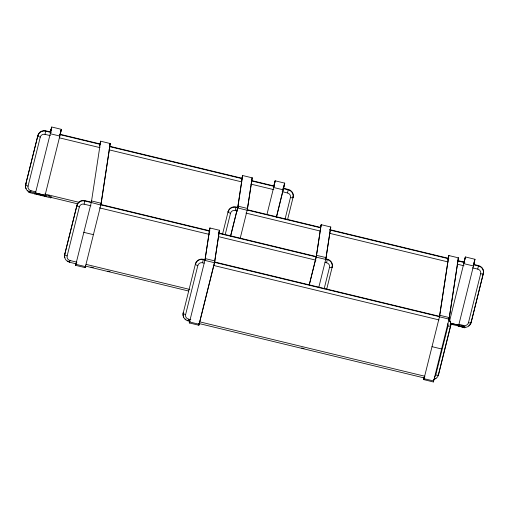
<?xml version="1.0" encoding="UTF-8"?>
<svg xmlns="http://www.w3.org/2000/svg" width="509" height="509" viewBox="0 0 509 509"><rect width="100%" height="100%" fill="white"/><g stroke="black" fill="none" stroke-linecap="round" stroke-linejoin="round"><path stroke-width="0.76" d="M60.164 134.783L61.354 129.356L56.569 128.16L51.753 127.027L50.595 132.467M465.417 256.969L463.915 263.668L473.491 265.984L474.992 259.285L465.385 256.956L463.858 262.459M44.34 195.023L29.096 191.524L28.867 192.44L50.868 197.855L51.434 196.919L45.403 195.233L45.129 196.468M59.89 135.788L45.04 195.469L35.509 192.886M69.606 261.887L69.555 262.332L70.057 260.513A3.938 3.786 8.6 0 1 67.143 255.912A2.628 0.725 14 0 1 64.7 254.576L76.974 205.216A2.628 0.725 14 0 1 77.209 204.987M75.854 263.713L75.618 265.335L85.194 267.651L85.436 266.646M109.95 144.499L110.23 143.474L100.82 205.07L91.289 202.487L75.618 265.291L75.866 264.33M83.845 232.346L93.414 234.662M91.378 202.124L100.661 141.165L100.337 142.456L100.432 142.132M85.429 266.029L85.188 267.6L101.176 203.549L110.237 143.525L100.661 141.209L99.42 146.032M183.469 312.615A2.628 0.725 14 0 0 183.234 312.844L183.176 313.2A6.566 6.312 8.6 0 0 188.031 320.867L188.534 319.137A3.938 3.786 8.6 0 1 185.62 314.537A2.628 0.725 14 0 1 183.176 313.2L195.45 263.84A2.628 0.725 14 0 1 195.685 263.611M204.109 263.153L202.582 262.784A3.938 3.786 8.6 0 0 197.836 265.533A2.628 0.725 14 0 1 195.392 264.196L195.45 263.84A6.566 6.312 8.6 0 1 203.358 259.259L205.642 259.813M188.082 320.511L188.031 320.867L190.315 321.421M204.955 260.137L189.284 322.986L189.634 320.581M205 259.946L209.937 227.93L209.04 231.531M189.284 322.935L198.854 325.251L199.089 323.679M214.569 262.262L219.506 230.24L218.654 233.574M237.55 211.07L235.266 210.516A3.938 3.786 8.6 0 0 230.52 213.265A2.628 0.725 14 0 1 228.077 211.929L228.127 211.566A6.566 6.312 8.6 0 1 236.036 206.985L238.327 207.538M230.717 235.654L237.977 206.431L242.64 175.478L241.552 179.849M247.279 209.81L252.216 177.787L247.323 209.632M282.177 191.67L287.515 192.962A3.938 3.786 8.6 0 1 290.429 197.562A2.628 0.725 14 0 0 293.089 197.46L293.139 197.104A2.628 0.725 14 0 0 292.987 196.779M316.274 256.663L321.211 224.692L320.352 227.975M326.053 257.783L330.557 227.905L330.462 228.248M325.849 258.979L330.786 227.008L321.211 224.692M325.073 262.396L326.593 262.765A3.938 3.786 8.6 0 1 329.508 267.365A2.628 0.725 14 0 0 332.167 267.263L332.224 266.901A2.628 0.725 14 0 0 332.072 266.582M424.15 377.252L423.8 379.663L424.118 378.372M424.258 377.118L424.022 378.709L433.649 380.955L449.04 319.124L439.464 316.808L423.793 379.612L433.369 381.973L433.649 380.955M432.02 346.674L441.596 348.983M439.509 316.623L448.836 255.486L448.174 258.05M433.719 379.568L433.369 381.928L433.833 379.434M448.83 319.455A6.566 6.312 8.6 0 1 450.7 325.525L438.427 374.891A6.566 6.312 8.6 0 1 433.916 379.421M449.123 318.761L458.405 257.802L458.125 258.82M450.573 323.438L458.717 325.13M451.75 323.4L465.067 326.848L464.628 327.802L458.813 326.078M100.998 204.204L101.227 203.288L91.652 200.972L91.334 202.302M205.038 259.768L209.708 228.897L209.613 229.222M214.613 262.084L219.277 231.207L219.188 231.531M316.318 256.485L320.982 225.595L320.893 225.932M237.709 207.5L242.418 176.426L242.322 176.769M449.084 318.939L458.412 257.847L448.836 255.537L439.426 317.082M473.815 264.553L474.662 260.423M273.988 186.243L275.146 180.797L273.619 186.307M283.564 188.553L284.747 183.132L275.146 180.797M35.547 191.817L30.973 190.71A3.938 3.786 8.6 0 1 28.065 186.109L40.281 137.112A3.938 3.786 8.6 0 1 45.027 134.357L45.695 131.042M67.143 255.912L79.359 206.908A3.938 3.786 8.6 0 1 84.106 204.16L84.774 200.839M91.251 202.754L91.385 202.2M202.582 262.784L203.256 259.469M205.051 259.844L204.911 260.404L214.486 262.72L214.62 262.16M235.266 210.516L235.934 207.195M247.329 209.708L247.196 210.268L237.62 207.952M287.515 192.962L288.183 189.647M309.281 284.817L316.324 256.561M325.894 258.877L325.76 259.431L316.191 257.121M326.593 262.765L327.268 259.444M448.995 319.391L449.135 318.838M459.131 324.367L463.705 325.467A3.938 3.786 8.6 0 0 468.452 322.719L480.668 273.721A3.938 3.786 8.6 0 0 477.754 269.115L478.428 265.8M276.514 216.834L284.506 184.042L284.264 184.792M29.172 192.612L29.401 191.689M34.917 193.999L35.197 192.765M35.465 193.159L50.321 133.473M50.868 197.855L51.097 196.932M91.423 201.895L91.652 200.972M185.62 314.537L197.836 265.533M214.524 262.447L199.102 324.29M198.854 325.302L214.486 262.72M222.522 234.204L228.127 211.566A2.628 0.725 14 0 1 228.955 211.241M225.15 234.795L230.52 213.265M230.564 236.157L237.665 207.685M240.095 238.74L247.234 209.994M266.945 214.524L273.715 187.248M276.362 217.337L283.29 189.558M285.059 219.093L290.429 197.562M287.534 219.735L293.139 197.104A6.566 6.312 8.6 0 0 288.285 189.437L282.947 188.145M309.326 284.55L316.229 256.848M330.08 229.788L330.5 227.981M318.857 287.133L325.798 259.164M324.138 288.896L329.508 267.365M326.613 289.538L332.224 266.901A6.566 6.312 8.6 0 0 327.37 259.234L325.843 258.865M447.748 259.857L448.607 256.453M439.598 316.216L439.827 315.3L449.402 317.61L449.173 318.532M434.495 376.972A3.938 3.786 8.6 0 0 435.768 374.993L447.984 325.989A3.938 3.786 8.6 0 0 447.793 323.654M449.53 321.274L465.175 257.885L464.933 258.636M458.673 325.397L473.529 265.717M458.762 326.396L459.042 325.162M464.507 327.783L464.736 326.861M30.973 190.71L30.572 192.23M109.912 144.766L110.008 144.441M189.602 321.694L189.513 322.032M251.891 179.085L251.987 178.761M458.087 259.094L458.183 258.769M433.687 380.681L433.598 381.025M463.476 326.352L463.705 325.467M330.627 227.485L330.786 227.008M50.397 131.742L51.753 127.027M50.436 131.767L51.536 127.956L50.283 133.74L59.852 136.056L61.105 130.272L60.87 131.023M60.399 132.525L61.322 129.337M60.227 133.313L60.654 131.786M283.837 186.326L284.722 183.113M473.644 264.012L474.464 260.926M474.681 260.163L474.992 259.285M274.695 182.483L274.93 181.732L273.677 187.516L283.246 189.832M49.64 195.806L48.431 195.679M463.05 325.76L461.739 325.493M242.647 175.529L252.216 177.838M51.135 132.124L45.797 130.832A6.566 6.312 8.6 0 0 37.889 135.413L25.615 184.773A6.566 6.312 8.6 0 0 29.388 192.084M59.521 134.147L100.699 144.098M109.855 146.312L242.532 178.379M251.688 180.587L274.561 186.116M51.085 132.48L45.746 131.188A6.566 6.312 8.6 0 0 37.838 135.776L25.615 184.773A2.628 0.725 14 0 0 28.065 186.109M59.47 134.51L100.648 144.461M109.798 146.668L242.481 178.735M251.631 180.949L273.747 186.294M282.896 188.502L288.234 189.793A6.566 6.312 8.6 0 1 293.089 197.46M45.027 134.357L50.366 135.648M59.515 137.863L99.929 147.629M109.079 149.837L241.762 181.904M250.912 184.118L273.791 189.647M238.027 206.17L247.597 208.486M247.476 209.753L320.683 227.44M329.832 229.654L448.785 258.4M457.941 260.614L464.8 262.275M473.955 264.483L478.53 265.59A6.566 6.312 8.6 0 1 483.385 273.257L471.111 322.617A6.566 6.312 8.6 0 1 464.335 327.376M238.269 207.895L235.985 207.348A6.566 6.312 8.6 0 0 228.077 211.929M247.425 210.109L320.625 227.803M329.775 230.011L448.734 258.763M457.884 260.971L464.749 262.631M473.898 264.845L478.473 265.946A6.566 6.312 8.6 0 1 483.327 273.613A2.628 0.725 14 0 1 480.668 273.721M245.942 213.093L320.67 231.156M329.819 233.364L448.015 261.931M457.165 264.139L464.03 265.8M472.416 267.829L477.754 269.115M209.937 227.975L219.506 230.291M316.592 255.333L326.167 257.649M91.741 202.289L84.876 200.635A6.566 6.312 8.6 0 0 76.974 205.216L64.7 254.576A6.566 6.312 8.6 0 0 69.555 262.243L76.414 263.904M100.89 204.503L209.937 230.857M218.323 232.88L316.693 256.657M91.69 202.652L84.825 200.991A6.566 6.312 8.6 0 0 76.916 205.572A2.628 0.725 14 0 0 79.359 206.908M100.839 204.86L209.123 231.029M218.272 233.243L316.636 257.013M325.792 259.227L327.312 259.596A6.566 6.312 8.6 0 1 332.167 267.263M44.703 194.031L79.016 202.321M84.106 204.16L90.971 205.821M99.357 207.844L209.161 234.382M218.316 236.596L315.917 260.182M35.808 193.732L46.484 196.315M51.059 197.416L77.75 203.867M205.318 258.623L214.887 260.932M214.792 262.02L439.744 316.388M205.591 260.169L203.301 259.615A6.566 6.312 8.6 0 0 195.392 264.196M214.741 262.383L439.693 316.744M213.258 265.367L438.974 319.913M450.789 324.138L463.203 327.198M70.057 260.513L76.916 262.173M86.072 264.381L189.774 289.443M90.958 267.047L93.249 267.594M107.736 271.1L110.02 271.653M85.569 266.112L149.621 281.592M150.384 281.776L188.508 290.995M75.898 264.317L85.474 266.627M188.534 319.137L190.818 319.69M199.21 321.72L424.92 376.266M301.703 347.965L303.994 348.519M198.707 323.45L424.417 377.996M189.564 321.962L199.134 324.278M438.484 374.529A6.566 6.312 8.6 0 1 438.122 375.572M436.009 378.104A6.566 6.312 8.6 0 1 435.036 378.671M435.768 374.993A2.628 0.725 14 0 0 438.427 374.891L450.7 325.525A2.628 0.725 14 0 0 450.026 324.837M185.995 319.614A6.566 6.312 8.6 0 1 185.098 318.914M183.743 317.139A6.566 6.312 8.6 0 1 183.234 312.844M448.779 319.811A6.566 6.312 8.6 0 1 450.643 325.887A2.628 0.725 14 0 1 447.984 325.989M68.524 261.524A6.566 6.312 8.6 0 1 67.519 260.99M64.847 257.484A6.566 6.312 8.6 0 1 64.751 254.214A2.628 0.725 14 0 1 64.987 253.991M468.687 325.836A6.566 6.312 8.6 0 0 471.162 322.261L483.385 273.257A2.628 0.725 14 0 0 483.232 272.932M471.01 321.936A2.628 0.725 14 0 1 471.162 322.261L471.111 322.617A2.628 0.725 14 0 1 468.452 322.719M28.434 191.187A6.566 6.312 8.6 0 1 27.543 190.493M26.182 188.712A6.566 6.312 8.6 0 1 25.762 187.687M25.533 186.606A6.566 6.312 8.6 0 1 25.673 184.417A2.628 0.725 14 0 1 26.5 184.086M40.281 137.112A2.628 0.725 14 0 1 37.838 135.776L37.889 135.413A2.628 0.725 14 0 1 38.716 135.089"/></g></svg>
